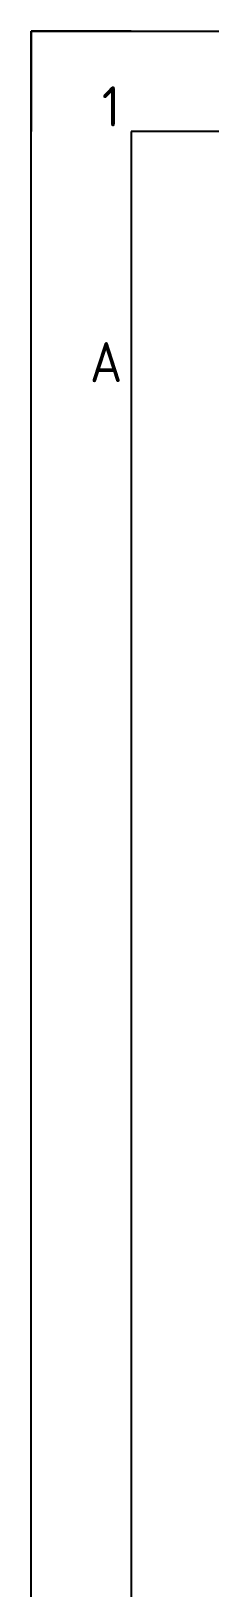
# Model space of a CAD drawing. Header units: inches. Extents: x -166203 to -65610, y -6981 to 11093.
# Drawn here: x -89751 to -89611, y -3191 to -1984 of the extents above; entities that cross this region are included whole.
import ezdxf
from ezdxf.enums import TextEntityAlignment as Align

# ---------------------------------------------------------------- set-up
doc = ezdxf.new("R2010")
doc.units = ezdxf.units.IN
doc.header["$MEASUREMENT"] = 0
doc.layers.get('0').update_dxf_attribs({"lineweight": 25})
doc.layers.add('FRAME035', color=2, linetype='Continuous')
doc.styles.add('ISOCP', font='isocp.shx')

msp = doc.modelspace()

# ---------------------------------------------------------------- linework, layer by layer
at = {"color": 3, "linetype": 'Continuous'}
for p, q in [((-89750.5, -1984.4), (-89750.5, -2062.1)), ((-89672.8, -1984.4), (-89750.5, -1984.4))]:
    msp.add_line(p, q, dxfattribs=at)
at = {"color": 2, "linetype": 'Continuous'}
for p, q in [((-83963.6, -2062.1), (-89672.8, -2062.1)), ((-89672.8, -2062.1), (-89672.8, -6903.2))]:
    msp.add_line(p, q, dxfattribs=at)
at = {"layer": 'FRAME035', "color": 3}
for p, q in [((-89750.5, -1984.4), (-83885.8, -1984.4)), ((-89750.5, -6981), (-89750.5, -1984.4))]:
    msp.add_line(p, q, dxfattribs=at)

# ---------------------------------------------------------------- texts
at = {"color": 3, "linetype": 'Continuous', "style": 'ISOCP'}
for s, p in [('1', (-89688.4, -2042.7)), ('A', (-89692.2, -2241))]:
    msp.add_text(s, height=31.1, dxfattribs=at).set_placement(p, align=Align.MIDDLE)

doc.saveas('drawing.dxf')
